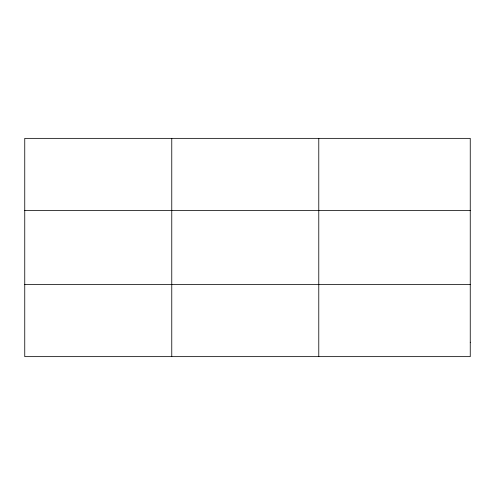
<?xml version="1.0" encoding="UTF-8"?>
<svg xmlns="http://www.w3.org/2000/svg" width="495" height="495" viewBox="0 0 495 495"><rect width="100%" height="100%" fill="white"/><g stroke="black" fill="none" stroke-linecap="round" stroke-linejoin="round"><path stroke-width="0.74" d="M171.765 356.641L171.765 138.359M318.78 356.641L318.78 138.359M24.75 210.394L470.25 210.394M24.75 284.606L470.25 284.606M470.25 342.237L470.25 356.641L24.75 356.641L24.75 138.359L470.25 138.359L470.25 342.237"/></g></svg>
